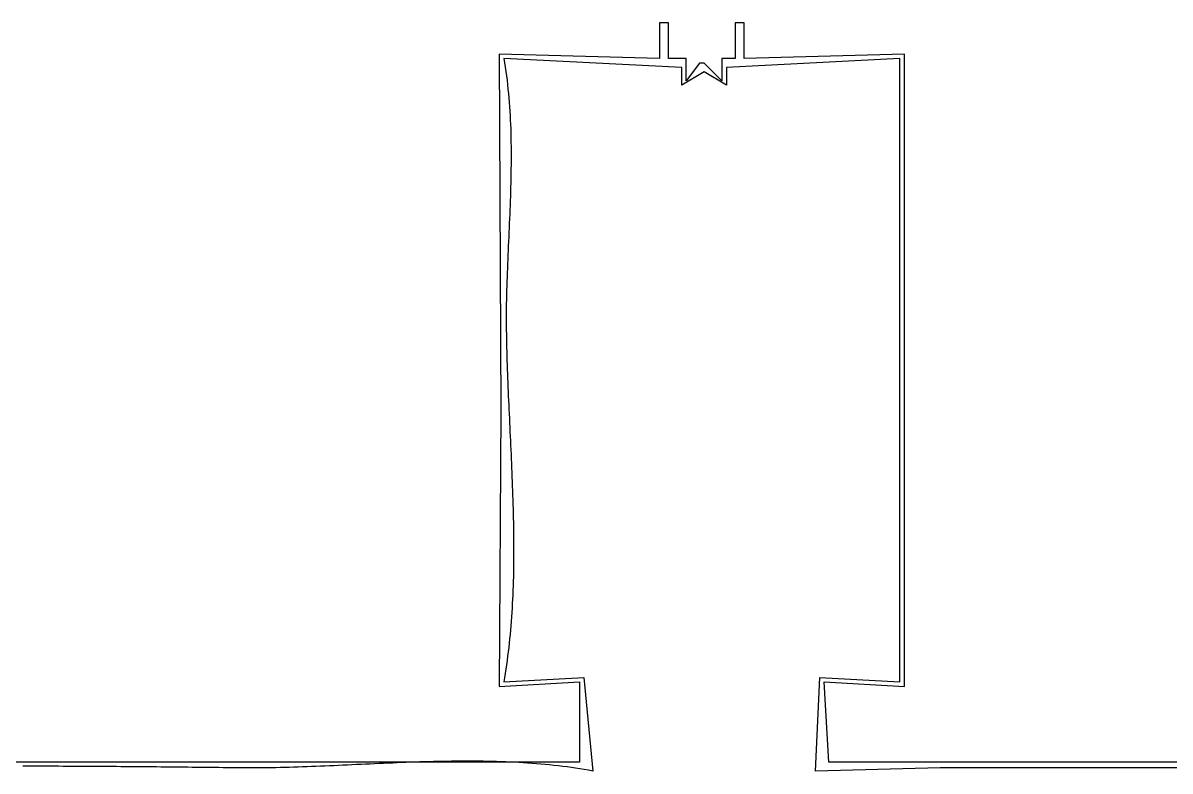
# Model space of a CAD drawing. Header units: metres. Extents: x 259 to 989, y 166 to 626.
# Drawn here: x 473 to 730.7, y 458 to 626 of the extents above; entities that cross this region are included whole.
import ezdxf

# ---------------------------------------------------------------- set-up
doc = ezdxf.new("R2010")
doc.units = ezdxf.units.M

msp = doc.modelspace()

# ---------------------------------------------------------------- linework, layer by layer
for p, q in [((616, 626), (616, 618)), ((618, 626), (616, 626)), ((618, 618), (618, 626)), ((635, 626), (633, 626)), ((633, 626), (633, 618)), ((635, 618), (635, 626)), ((616, 618), (580, 619)), ((580, 619), (580.321, 539)), ((671, 619), (635, 618)), ((671, 477), (671, 619)), ((581, 618), (581.1666, 617.0295)), ((621, 616), (581, 618)), ((581.1666, 617.0295), (581.3227, 616.0565)), ((581.3227, 616.0565), (581.4686, 615.081)), ((622, 618), (618, 618)), ((621, 612), (621, 616)), ((622, 613), (622, 618)), ((625, 617), (622, 613)), ((626, 617), (625, 617)), ((630, 613), (626, 617)), ((633, 618), (630, 618)), ((630, 618), (630, 613)), ((670, 618), (631, 616)), ((631, 616), (631, 612)), ((670, 478), (670, 618)), ((581.4686, 615.081), (581.6045, 614.103)), ((581.6045, 614.103), (581.7307, 613.1227)), ((626, 615), (621, 612)), ((631, 612), (626, 615)), ((581.7307, 613.1227), (581.8475, 612.1401)), ((581.8475, 612.1401), (581.9551, 611.1553)), ((581.9551, 611.1553), (582.0537, 610.1685)), ((582.0537, 610.1685), (582.1438, 609.1796)), ((582.1438, 609.1796), (582.2254, 608.1888)), ((582.2254, 608.1888), (582.299, 607.1961)), ((582.299, 607.1961), (582.3647, 606.2016)), ((582.3647, 606.2016), (582.4228, 605.2055)), ((582.4228, 605.2055), (582.4737, 604.2077)), ((582.4737, 604.2077), (582.5175, 603.2084)), ((582.5175, 603.2084), (582.5546, 602.2076)), ((582.5546, 602.2076), (582.5851, 601.2055)), ((582.5851, 601.2055), (582.6095, 600.2021)), ((582.6095, 600.2021), (582.6278, 599.1975)), ((582.6278, 599.1975), (582.6405, 598.1918)), ((582.6405, 598.1918), (582.6478, 597.185)), ((582.6499, 596.1773), (582.6471, 595.1687)), ((582.6478, 597.185), (582.6499, 596.1773)), ((582.6279, 593.1492), (582.6121, 592.1384)), ((582.6397, 594.1593), (582.6279, 593.1492)), ((582.6471, 595.1687), (582.6397, 594.1593)), ((582.5692, 590.1154), (582.5427, 589.1032)), ((582.5924, 591.1271), (582.5692, 590.1154)), ((582.6121, 592.1384), (582.5924, 591.1271)), ((582.5132, 588.0908), (582.481, 587.0781)), ((582.5427, 589.1032), (582.5132, 588.0908)), ((582.4093, 585.0524), (582.3705, 584.0396)), ((582.4462, 586.0653), (582.4093, 585.0524)), ((582.481, 587.0781), (582.4462, 586.0653)), ((582.3299, 583.0268), (582.288, 582.0143)), ((582.3705, 584.0396), (582.3299, 583.0268)), ((582.201, 579.99), (582.1564, 578.9785)), ((582.2449, 581.002), (582.201, 579.99)), ((582.288, 582.0143), (582.2449, 581.002)), ((582.1115, 577.9675), (582.0666, 576.9571)), ((582.1564, 578.9785), (582.1115, 577.9675)), ((581.9776, 574.9384), (581.9341, 573.9303)), ((582.0218, 575.9474), (581.9776, 574.9384)), ((582.0666, 576.9571), (582.0218, 575.9474)), ((581.8915, 572.9231), (581.8503, 571.9169)), ((581.9341, 573.9303), (581.8915, 572.9231)), ((581.7727, 569.9078), (581.7369, 568.9051)), ((581.8106, 570.9118), (581.7727, 569.9078)), ((581.8503, 571.9169), (581.8106, 570.9118)), ((581.6726, 566.9038), (581.6447, 565.9054)), ((581.7035, 567.9038), (581.6726, 566.9038)), ((581.7369, 568.9051), (581.7035, 567.9038)), ((581.6199, 564.9085), (581.5985, 563.9132)), ((581.6447, 565.9054), (581.6199, 564.9085)), ((581.567, 561.9281), (581.5575, 560.9383)), ((581.5808, 562.9198), (581.567, 561.9281)), ((581.5985, 563.9132), (581.5808, 562.9198)), ((581.5525, 559.9506), (581.5522, 558.9648)), ((581.5575, 560.9383), (581.5525, 559.9506)), ((581.5522, 558.9648), (581.557, 557.9813)), ((581.557, 557.9813), (581.5671, 557)), ((581.5671, 557), (581.5812, 556.0348)), ((581.5812, 556.0348), (581.5982, 555.0666)), ((581.5982, 555.0666), (581.6181, 554.0955)), ((581.6181, 554.0955), (581.6407, 553.1217)), ((581.6407, 553.1217), (581.6658, 552.145)), ((581.6658, 552.145), (581.6933, 551.1657)), ((581.6933, 551.1657), (581.7231, 550.1838)), ((581.7231, 550.1838), (581.755, 549.1995)), ((581.755, 549.1995), (581.789, 548.2127)), ((581.789, 548.2127), (581.8248, 547.2235)), ((581.8248, 547.2235), (581.8623, 546.2322)), ((581.8623, 546.2322), (581.9014, 545.2386)), ((581.9014, 545.2386), (581.942, 544.243)), ((581.942, 544.243), (581.9839, 543.2453)), ((581.9839, 543.2453), (582.027, 542.2457)), ((582.027, 542.2457), (582.0711, 541.2443)), ((582.0711, 541.2443), (582.1161, 540.2411)), ((580.321, 539), (580, 477)), ((582.1161, 540.2411), (582.1619, 539.2363)), ((582.1619, 539.2363), (582.2084, 538.2298)), ((582.2084, 538.2298), (582.2553, 537.2218)), ((582.2553, 537.2218), (582.3026, 536.2124)), ((582.3026, 536.2124), (582.3501, 535.2016)), ((582.3501, 535.2016), (582.3978, 534.1895)), ((582.3978, 534.1895), (582.4453, 533.1763)), ((582.4453, 533.1763), (582.4927, 532.1619)), ((582.4927, 532.1619), (582.5398, 531.1465)), ((582.5398, 531.1465), (582.5865, 530.1302)), ((582.5865, 530.1302), (582.6325, 529.113)), ((582.6325, 529.113), (582.6778, 528.095)), ((582.6778, 528.095), (582.7222, 527.0763)), ((582.7222, 527.0763), (582.7657, 526.057)), ((582.7657, 526.057), (582.808, 525.0372)), ((582.808, 525.0372), (582.849, 524.0169)), ((582.849, 524.0169), (582.8886, 522.9962)), ((582.8886, 522.9962), (582.9267, 521.9752)), ((582.9267, 521.9752), (582.9631, 520.954)), ((582.9631, 520.954), (582.9977, 519.9327)), ((582.9977, 519.9327), (583.0303, 518.9114)), ((583.0303, 518.9114), (583.0608, 517.89)), ((583.0608, 517.89), (583.0891, 516.8688)), ((583.0891, 516.8688), (583.115, 515.8478)), ((583.115, 515.8478), (583.1385, 514.827)), ((583.1385, 514.827), (583.1593, 513.8066)), ((583.1593, 513.8066), (583.1773, 512.7867)), ((583.1773, 512.7867), (583.1924, 511.7672)), ((583.1924, 511.7672), (583.2045, 510.7484)), ((583.2045, 510.7484), (583.2133, 509.7303)), ((583.2133, 509.7303), (583.2189, 508.7129)), ((583.2189, 508.7129), (583.221, 507.6964)), ((583.221, 507.6964), (583.2195, 506.6808)), ((583.2143, 505.6662), (583.2052, 504.6527)), ((583.2195, 506.6808), (583.2143, 505.6662)), ((583.1749, 502.6293), (583.1534, 501.6196)), ((583.1921, 503.6404), (583.1749, 502.6293)), ((583.2052, 504.6527), (583.1921, 503.6404)), ((583.1274, 500.6113), (583.097, 499.6045)), ((583.1534, 501.6196), (583.1274, 500.6113)), ((583.0219, 497.5957), (582.9769, 496.5939)), ((583.0618, 498.5993), (583.0219, 497.5957)), ((583.097, 499.6045), (583.0618, 498.5993)), ((582.9269, 495.594), (582.8717, 494.5959)), ((582.9769, 496.5939), (582.9269, 495.594)), ((582.7449, 492.6058), (582.6732, 491.614)), ((582.811, 493.5998), (582.7449, 492.6058)), ((582.8717, 494.5959), (582.811, 493.5998)), ((582.5122, 489.637), (582.4227, 488.6521)), ((582.5956, 490.6243), (582.5122, 489.637)), ((582.6732, 491.614), (582.5956, 490.6243)), ((582.327, 487.6697), (582.225, 486.6899)), ((582.4227, 488.6521), (582.327, 487.6697)), ((582.0015, 484.7382), (581.8797, 483.7665)), ((582.1165, 485.7127), (582.0015, 484.7382)), ((582.225, 486.6899), (582.1165, 485.7127)), ((581.751, 482.7977), (581.6154, 481.8319)), ((581.8797, 483.7665), (581.751, 482.7977)), ((581.3225, 479.9095), (581.165, 478.9531)), ((581.4726, 480.8691), (581.3225, 479.9095)), ((581.6154, 481.8319), (581.4726, 480.8691)), ((580, 477), (598, 478)), ((581, 478), (599, 479)), ((581.165, 478.9531), (581, 478)), ((598, 478), (598, 460)), ((599, 479), (601, 458)), ((651, 458), (652, 479)), ((652, 479), (670, 478)), ((654, 460), (653, 478)), ((653, 478), (671, 477)), ((598, 460), (347, 460)), ((473.9934, 459.0942), (472.9931, 459.0979)), ((474.9937, 459.0904), (473.9934, 459.0942)), ((475.994, 459.0863), (474.9937, 459.0904)), ((476.9943, 459.0822), (475.994, 459.0863)), ((477.9946, 459.0778), (476.9943, 459.0822)), ((478.9948, 459.0733), (477.9946, 459.0778)), ((479.9951, 459.0686), (478.9948, 459.0733)), ((480.9954, 459.0638), (479.9951, 459.0686)), ((481.9956, 459.0588), (480.9954, 459.0638)), ((482.9959, 459.0536), (481.9956, 459.0588)), ((483.9961, 459.0483), (482.9959, 459.0536)), ((484.9964, 459.0427), (483.9961, 459.0483)), ((485.9966, 459.037), (484.9964, 459.0427)), ((486.9969, 459.0311), (485.9966, 459.037)), ((487.9971, 459.0251), (486.9969, 459.0311)), ((488.9973, 459.0188), (487.9971, 459.0251)), ((489.9975, 459.0124), (488.9973, 459.0188)), ((490.9977, 459.0057), (489.9975, 459.0124)), ((491.9979, 458.9989), (490.9977, 459.0057)), ((492.9981, 458.9919), (491.9979, 458.9989)), ((493.9983, 458.9847), (492.9981, 458.9919)), ((494.9985, 458.9773), (493.9983, 458.9847)), ((495.9987, 458.9697), (494.9985, 458.9773)), ((496.9988, 458.9619), (495.9987, 458.9697)), ((497.999, 458.9539), (496.9988, 458.9619)), ((498.9991, 458.9457), (497.999, 458.9539)), ((499.9993, 458.9373), (498.9991, 458.9457)), ((500.9994, 458.9287), (499.9993, 458.9373)), ((501.9995, 458.9199), (500.9994, 458.9287)), ((502.9996, 458.9109), (501.9995, 458.9199)), ((503.9998, 458.9016), (502.9996, 458.9109)), ((504.9999, 458.8921), (503.9998, 458.9016)), ((505.9999, 458.8825), (504.9999, 458.8921)), ((507, 458.8726), (505.9999, 458.8825)), ((508.0001, 458.8624), (507, 458.8726)), ((509.0001, 458.8521), (508.0001, 458.8624)), ((510.0002, 458.8415), (509.0001, 458.8521)), ((511.0002, 458.8307), (510.0002, 458.8415)), ((512.0002, 458.8197), (511.0002, 458.8307)), ((513.0003, 458.8084), (512.0002, 458.8197)), ((514.0003, 458.7969), (513.0003, 458.8084)), ((515.0003, 458.7852), (514.0003, 458.7969)), ((516.0002, 458.7732), (515.0003, 458.7852)), ((517.0002, 458.761), (516.0002, 458.7732)), ((518.0002, 458.7486), (517.0002, 458.761)), ((519.0001, 458.7359), (518.0002, 458.7486)), ((520, 458.7229), (519.0001, 458.7359)), ((521, 458.7098), (520, 458.7229)), ((521.9721, 458.699), (521, 458.7098)), ((522.9467, 458.6925), (521.9721, 458.699)), ((523.9237, 458.6901), (522.9467, 458.6925)), ((524.9031, 458.6917), (523.9237, 458.6901)), ((525.8847, 458.697), (524.9031, 458.6917)), ((526.8686, 458.7059), (525.8847, 458.697)), ((527.8546, 458.7183), (526.8686, 458.7059)), ((528.8427, 458.7339), (527.8546, 458.7183)), ((529.8328, 458.7527), (528.8427, 458.7339)), ((530.8249, 458.7744), (529.8328, 458.7527)), ((531.8188, 458.799), (530.8249, 458.7744)), ((532.8145, 458.8261), (531.8188, 458.799)), ((533.812, 458.8558), (532.8145, 458.8261)), ((534.8111, 458.8877), (533.812, 458.8558)), ((535.8118, 458.9219), (534.8111, 458.8877)), ((536.8141, 458.958), (535.8118, 458.9219)), ((537.8178, 458.9959), (536.8141, 458.958)), ((538.8229, 459.0355), (537.8178, 458.9959)), ((539.8293, 459.0766), (538.8229, 459.0355)), ((540.8369, 459.119), (539.8293, 459.0766)), ((541.8458, 459.1627), (540.8369, 459.119)), ((542.8558, 459.2073), (541.8458, 459.1627)), ((543.8668, 459.2528), (542.8558, 459.2073)), ((544.8788, 459.299), (543.8668, 459.2528)), ((545.8917, 459.3457), (544.8788, 459.299)), ((546.9055, 459.3928), (545.8917, 459.3457)), ((547.92, 459.4401), (546.9055, 459.3928)), ((548.9353, 459.4875), (547.92, 459.4401)), ((549.9511, 459.5347), (548.9353, 459.4875)), ((550.9676, 459.5817), (549.9511, 459.5347)), ((551.9845, 459.6282), (550.9676, 459.5817)), ((553.0019, 459.6741), (551.9845, 459.6282)), ((554.0196, 459.7193), (553.0019, 459.6741)), ((555.0377, 459.7635), (554.0196, 459.7193)), ((556.0559, 459.8067), (555.0377, 459.7635)), ((557.0744, 459.8486), (556.0559, 459.8067)), ((558.0929, 459.8891), (557.0744, 459.8486)), ((559.1114, 459.928), (558.0929, 459.8891)), ((560.1299, 459.9652), (559.1114, 459.928)), ((561.1482, 460.0005), (560.1299, 459.9652)), ((562.1664, 460.0337), (561.1482, 460.0005)), ((563.1843, 460.0647), (562.1664, 460.0337)), ((564.2019, 460.0934), (563.1843, 460.0647)), ((565.2191, 460.1195), (564.2019, 460.0934)), ((566.2359, 460.1428), (565.2191, 460.1195)), ((567.2521, 460.1634), (566.2359, 460.1428)), ((568.2677, 460.1809), (567.2521, 460.1634)), ((569.2827, 460.1952), (568.2677, 460.1809)), ((570.2969, 460.2061), (569.2827, 460.1952)), ((571.3103, 460.2136), (570.2969, 460.2061)), ((572.3229, 460.2173), (571.3103, 460.2136)), ((573.3345, 460.2173), (572.3229, 460.2173)), ((574.3451, 460.2132), (573.3345, 460.2173)), ((575.3546, 460.2049), (574.3451, 460.2132)), ((576.363, 460.1924), (575.3546, 460.2049)), ((577.3702, 460.1753), (576.363, 460.1924)), ((578.3761, 460.1537), (577.3702, 460.1753)), ((579.3806, 460.1272), (578.3761, 460.1537)), ((580.3837, 460.0957), (579.3806, 460.1272)), ((581.3854, 460.0591), (580.3837, 460.0957)), ((582.3854, 460.0172), (581.3854, 460.0591)), ((583.3839, 459.9698), (582.3854, 460.0172)), ((584.3806, 459.9169), (583.3839, 459.9698)), ((585.3756, 459.8581), (584.3806, 459.9169)), ((586.3688, 459.7934), (585.3756, 459.8581)), ((587.3601, 459.7226), (586.3688, 459.7934)), ((588.3494, 459.6456), (587.3601, 459.7226)), ((589.3366, 459.5621), (588.3494, 459.6456)), ((590.3218, 459.472), (589.3366, 459.5621)), ((591.3048, 459.3752), (590.3218, 459.472)), ((592.2855, 459.2714), (591.3048, 459.3752)), ((593.2639, 459.1606), (592.2855, 459.2714)), ((594.24, 459.0426), (593.2639, 459.1606)), ((595.2136, 458.9171), (594.24, 459.0426)), ((596.1847, 458.7841), (595.2136, 458.9171)), ((597.1532, 458.6434), (596.1847, 458.7841)), ((679, 458.7099), (651, 458)), ((930, 460), (654, 460)), ((755, 458.7099), (679, 458.7099)), ((598.119, 458.4947), (597.1532, 458.6434)), ((599.0821, 458.3381), (598.119, 458.4947)), ((600.0425, 458.1732), (599.0821, 458.3381)), ((601, 458), (600.0425, 458.1732))]:
    msp.add_line(p, q)

doc.saveas('drawing.dxf')
